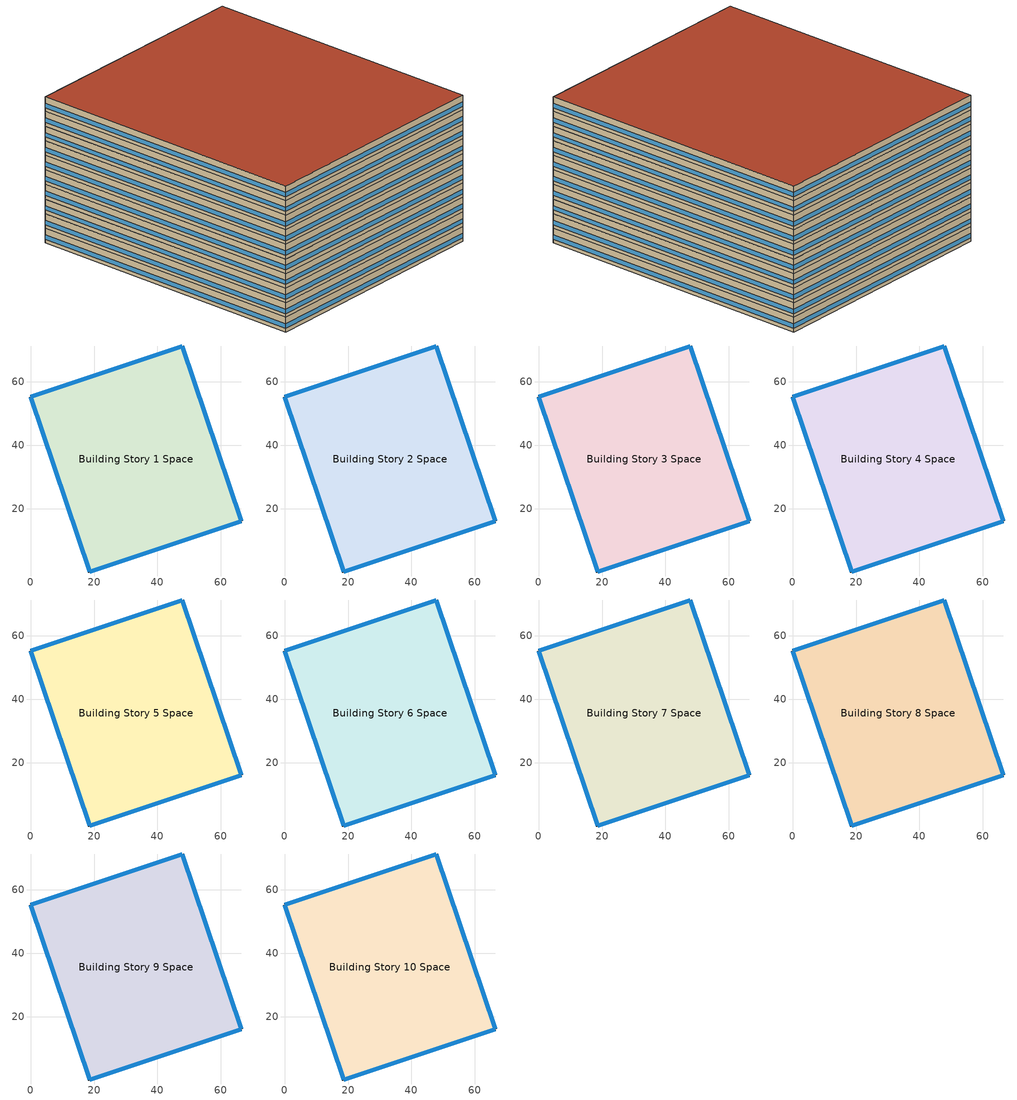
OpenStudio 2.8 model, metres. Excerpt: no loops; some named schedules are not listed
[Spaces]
Building Story 1 Space
 floor ground: 66.46,16.05 18.65,0 0,55.14 47.81,71.19 z0
 wall outside: 18.65,0 66.46,16.05 47.81,71.19 0,55.14 18.65,0 z0:3
 window: 0.01,55.12 18.64,0.02 / 18.67,0.01 66.43,16.04 / 66.45,16.08 47.82,71.17 / 47.78,71.19 0.02,55.15 z0.76:1.66
 ceiling adiabatic (LargeHotel Interior Ceiling): 47.81,71.19 0,55.14 18.65,0 66.46,16.05 z3
Building Story 2 Space
 floor adiabatic (Typical Insulated Carpeted 8in Slab Floor): 66.46,16.05 18.65,0 0,55.14 47.81,71.19 z3
 wall outside: 18.65,0 66.46,16.05 47.81,71.19 0,55.14 18.65,0 z3:6
 window: 18.67,0.01 66.43,16.04 / 0.01,55.12 18.64,0.02 / 47.78,71.19 0.02,55.15 / 66.45,16.08 47.82,71.17 z3.76:4.66
 ceiling adiabatic (LargeHotel Interior Ceiling): 47.81,71.19 0,55.14 18.65,0 66.46,16.05 z6
Building Story 3 Space
 floor adiabatic (Typical Insulated Carpeted 8in Slab Floor): 66.46,16.05 18.65,0 0,55.14 47.81,71.19 z6
 wall outside: 18.65,0 66.46,16.05 47.81,71.19 0,55.14 18.65,0 z6:9
 window: 0.01,55.12 18.64,0.02 / 18.67,0.01 66.43,16.04 / 66.45,16.08 47.82,71.17 / 47.78,71.19 0.02,55.15 z6.76:7.66
 ceiling adiabatic (LargeHotel Interior Ceiling): 47.81,71.19 0,55.14 18.65,0 66.46,16.05 z9
Building Story 4 Space
 floor adiabatic (Typical Insulated Carpeted 8in Slab Floor): 66.46,16.05 18.65,0 0,55.14 47.81,71.19 z9
 wall outside: 18.65,0 66.46,16.05 47.81,71.19 0,55.14 18.65,0 z9:12
 window: 47.78,71.19 0.02,55.15 / 0.01,55.12 18.64,0.02 / 18.67,0.01 66.43,16.04 / 66.45,16.08 47.82,71.17 z9.76:10.66
 ceiling adiabatic (Typical IEAD Roof R-31.25): 47.81,71.19 0,55.14 18.65,0 66.46,16.05 z12
Building Story 5 Space
 floor adiabatic (LargeHotel Interior Floor): 66.46,16.05 18.65,0 0,55.14 47.81,71.19 z12
 wall outside: 18.65,0 66.46,16.05 47.81,71.19 0,55.14 18.65,0 z12:15
 window: 18.67,0.01 66.43,16.04 / 0.01,55.12 18.64,0.02 / 47.78,71.19 0.02,55.15 / 66.45,16.08 47.82,71.17 z12.76:13.66
 ceiling adiabatic (Typical IEAD Roof R-31.25): 47.81,71.19 0,55.14 18.65,0 66.46,16.05 z15
Building Story 6 Space
 floor adiabatic (LargeHotel Interior Floor): 66.46,16.05 18.65,0 0,55.14 47.81,71.19 z15
 wall outside: 18.65,0 66.46,16.05 47.81,71.19 0,55.14 18.65,0 z15:18
 window: 18.67,0.01 66.43,16.04 / 0.01,55.12 18.64,0.02 / 66.45,16.08 47.82,71.17 / 47.78,71.19 0.02,55.15 z15.76:16.66
 ceiling adiabatic (LargeHotel Interior Ceiling): 47.81,71.19 0,55.14 18.65,0 66.46,16.05 z18
Building Story 7 Space
 floor adiabatic (Typical Insulated Carpeted 8in Slab Floor): 66.46,16.05 18.65,0 0,55.14 47.81,71.19 z18
 wall outside: 18.65,0 66.46,16.05 47.81,71.19 0,55.14 18.65,0 z18:21
 window: 18.67,0.01 66.43,16.04 / 0.01,55.12 18.64,0.02 / 66.45,16.08 47.82,71.17 / 47.78,71.19 0.02,55.15 z18.76:19.66
 ceiling adiabatic (Typical IEAD Roof R-31.25): 47.81,71.19 0,55.14 18.65,0 66.46,16.05 z21
Building Story 8 Space
 floor adiabatic (LargeHotel Interior Floor): 66.46,16.05 18.65,0 0,55.14 47.81,71.19 z21
 wall outside: 18.65,0 66.46,16.05 47.81,71.19 0,55.14 18.65,0 z21:24
 window: 66.45,16.08 47.82,71.17 / 47.78,71.19 0.02,55.15 / 0.01,55.12 18.64,0.02 / 18.67,0.01 66.43,16.04 z21.76:22.66
 roof outside: 47.81,71.19 0,55.14 18.65,0 66.46,16.05 z24
Building Story 9 Space
 floor adiabatic (LargeHotel Interior Floor): 66.46,16.05 18.65,0 0,55.14 47.81,71.19 z24
 wall outside: 18.65,0 66.46,16.05 47.81,71.19 0,55.14 18.65,0 z24:27
 window: 47.78,71.19 0.02,55.15 / 0.01,55.12 18.64,0.02 / 66.45,16.08 47.82,71.17 / 18.67,0.01 66.43,16.04 z24.76:25.66
 ceiling adiabatic (Typical IEAD Roof R-31.25): 47.81,71.19 0,55.14 18.65,0 66.46,16.05 z27
Building Story 10 Space
 floor adiabatic (LargeHotel Interior Floor): 66.46,16.05 18.65,0 0,55.14 47.81,71.19 z27
 wall outside: 18.65,0 66.46,16.05 47.81,71.19 0,55.14 18.65,0 z27:30
 window: 0.01,55.12 18.64,0.02 / 18.67,0.01 66.43,16.04 / 47.78,71.19 0.02,55.15 / 66.45,16.08 47.82,71.17 z27.76:28.66
 roof outside: 47.81,71.19 0,55.14 18.65,0 66.46,16.05 z30
shading: 47.81,71.19 0,55.14 / 0,55.14 18.65,0 / 18.65,0 66.46,16.05 / 66.46,16.05 47.81,71.19 z0:24; 66.46,16.05 18.65,0 0,55.14 47.81,71.19 z0; 47.81,71.19 0,55.14 18.65,0 66.46,16.05 z24
[Site]
Buffalo Niagara Intl Ap_NY_USA: Latitude {deg}=42.8197; Longitude {deg}=-78.8497; Time Zone {hr}=-5; Elevation {m}=215; Terrain=City
[Site:WaterMainsTemperature]
Calculation Method=Correlation; Annual Average Outdoor Air Temperature {C}=8.96667; Maximum Difference In Monthly Average Outdoor Air Temperatures {deltaC}=26.2
[SizingPeriod:DesignDay] Barometric Pressure {Pa}=98769; Sky Clearness=0; Rain Indicator=0; Snow Indicator=0; Day of Month=21; Daylight Saving Time Indicator=0; Humidity Indicating Type=Wetbulb; Dry-Bulb Temperature Range Modifier Type=DefaultMultipliers
Name | Maximum Dry-Bulb Temperature {C} | Daily Dry-Bulb Temperature Range {deltaC} | Humidity Indicating Conditions at Maximum Dry-Bulb | Wind Speed {m/s} | Wind Direction {deg} | Month | Day Type | Solar Model Indicator | ASHRAE Taub | ASHRAE Taud
Buffalo Niagara Intl Ap Ann Clg .4% Condns DB=>MWB 1 | 30.3 | 9.3 | 21.8 | 5.7 | 240 | 7 | SummerDesignDay | ASHRAETau | 0.462 | 2.001
Buffalo Niagara Intl Ap Ann Clg .4% Condns WB=>MDB 1 | 27.8 | 9.3 | 23.8 | 5.7 | 240 | 7 | SummerDesignDay | ASHRAETau | 0.462 | 2.001
Buffalo Niagara Intl Ap Ann Htg 99.6% Condns DB 1 | -16.3 | 0 | -16.3 | 5.1 | 270 | 1 | WinterDesignDay | ASHRAEClearSky
[ClimateZones]
Climate Zone Institution Name 1=ASHRAE; Climate Zone Document Name 1=ANSI/ASHRAE Standard 169; Climate Zone Document Year 1=2006; Climate Zone Value 1=6A
[Site:GroundTemperature:BuildingSurface]
20.14, 20.06, 20.11, 20.22, 20.33, 20.46, 20.58, 20.63, 20.64, 20.54, 20.44, 20.26
[Building]
Hotel 1: Nominal Floor to Floor Height {m}=3; Default Construction Set=Res 90.1-2013 - LrgHotel - ASHRAE 169-2013-6A; Standards Number of Stories=10; Standards Number of Above Ground Stories=10; Standards Building Type=LargeHotel
[DefaultConstructionSet]
Res 90.1-2013 - LrgHotel - ASHRAE 169-2013-6A: Default Exterior Surface Constructions=Default Surface Constructions 1; Default Interior Surface Constructions=Default Surface Constructions 2; Default Ground Contact Surface Constructions=Default Surface Constructions 3; Default Exterior SubSurface Constructions=Default Sub Surface Constructions 1; Default Interior SubSurface Constructions=Default Sub Surface Constructions 2; Interior Partition Construction=Typical Interior Partition
[DefaultSurfaceConstructions]
Name | Floor Construction | Wall Construction | Roof Ceiling Construction
Default Surface Constructions 1 | Typical Insulated Exterior Mass Floor R-19.61 | Typical Insulated Exterior Mass Wall R-12.5 | Typical IEAD Roof R-31.25
Default Surface Constructions 2 | LargeHotel Interior Floor | LargeHotel Interior Wall | LargeHotel Interior Ceiling
Default Surface Constructions 3 | Typical Insulated Carpeted 8in Slab Floor | Typical Insulated Basement Mass Wall
[Construction]
Typical Insulated Exterior Mass Floor R-19.61: Typical Insulation R-17.04, 4 in. Normalweight Concrete Floor, Typical Carpet Pad
Typical Insulated Exterior Mass Wall R-12.5: 1IN Stucco, 8IN CONCRETE HW RefBldg, Typical Insulation R-10.11, 1/2IN Gypsum
Typical IEAD Roof R-31.25: Roof Membrane, Typical Insulation R-30.13, Metal Roof Surface
LargeHotel Interior Floor: Nonres_Floor_Insulation, 100mm Normalweight concrete floor, CP02 CARPET PAD
LargeHotel Interior Wall: G01 13mm gypsum board, G01 13mm gypsum board
LargeHotel Interior Ceiling: CP02 CARPET PAD, 100mm Normalweight concrete floor, Nonres_Floor_Insulation
Typical Insulated Carpeted 8in Slab Floor: 8 in. Normalweight Concrete Floor, Typical Carpet Pad
Typical Insulated Basement Mass Wall: 8 in. Concrete Block Basement Wall
U 0.48 SHGC 0.40 Dbl Ref-D Clr 6mm/13mm: REF D CLEAR 6MM, AIR 13MM, CLEAR 6MM
Typical Insulated Metal Door R-2.0: F08 Metal surface, Typical Insulation R-1.15
U 0.44 SHGC 0.26 Dbl Ref-B-H Clr 6mm/13mm Air: REF B CLEAR HI 6MM, AIR 13MM, CLEAR 6MM
Typical Overhead Door R-2.0: Typical Insulation R-1.15 1
Window_U_0.50_SHGC_0.40_Skylight_Frame_Width_0.430_in: Glass_2052_LayerAvg, Gap_1_W_0_0038, Glass_2027F_LayerAvg
Typical Interior Window: Clear 3mm
Typical Interior Door; Typical Interior Partition: G05 25mm wood
InteriorFurnishings 1: Std Wood 6inch 1
[Material:NoMass] Roughness=Smooth; Thermal Absorptance=0.9; Solar Absorptance=0.7
Name | Thermal Resistance {m2-K/W} | Visible Absorptance
Typical Insulation R-17.04 | 3.00072 | 0.7
Typical Carpet Pad; CP02 CARPET PAD | 0.21648 | 0.8
Typical Insulation R-10.11 | 1.78074 | 0.7
Typical Insulation R-30.13 | 5.30668 | 0.7
Nonres_Floor_Insulation | 2.88292 | 0.7
Typical Insulation R-1.15 | 0.202509 | 0.7
Typical Insulation R-1.15 1 | 0.202527 | 0.7
[Material]
Name | Roughness | Thickness {m} | Conductivity {W/m-K} | Density {kg/m3} | Specific Heat {J/kg-K} | Thermal Absorptance | Solar Absorptance | Visible Absorptance
4 in. Normalweight Concrete Floor | MediumRough | 0.1016 | 2.31 | 2322 | 832 | 0.9 | 0.7 | 0.7
1IN Stucco | Smooth | 0.0253 | 0.6918 | 1858 | 837 | 0.9 | 0.7 | 0.92
8IN CONCRETE HW RefBldg | Rough | 0.2032 | 1.311 | 2240 | 836.8 | 0.9 | 0.7 | 0.7
1/2IN Gypsum | Smooth | 0.0127 | 0.16 | 784.9 | 830 | 0.9 | 0.4 | 0.4
Roof Membrane | VeryRough | 0.0095 | 0.16 | 1121.29 | 1460 | 0.9 | 0.7 | 0.7
Metal Roof Surface; F08 Metal surface | Smooth | 0.0008 | 45.28 | 7824 | 500 | 0.9 | 0.7 | 0.7
100mm Normalweight concrete floor | MediumRough | 0.1016 | 2.31045 | 2322 | 832.557 |  | 0 | 0
G01 13mm gypsum board | Smooth | 0.0127 | 0.160031 | 800.001 | 1090.73 | 0.9 | 0.7 | 0.5
8 in. Normalweight Concrete Floor | MediumRough | 0.2032 | 2.31 | 2322 | 832 | 0.9 | 0.7 | 0.7
8 in. Concrete Block Basement Wall | MediumRough | 0.2032 | 1.326 | 1842 | 912 | 0.9 | 0.7 | 0.7
G05 25mm wood | MediumSmooth | 0.0254 | 0.15 | 608 | 1630 | 0.9 | 0.5 | 0.5
Std Wood 6inch 1 | MediumSmooth | 0.15 | 0.12 | 540 | 1210 | 0.9 | 0.7 | 0.7
[DefaultSubSurfaceConstructions]
Name | Fixed Window Construction | Operable Window Construction | Door Construction | Glass Door Construction | Overhead Door Construction | Skylight Construction | Tubular Daylight Dome Construction | Tubular Daylight Diffuser Construction
Default Sub Surface Constructions 1 | U 0.48 SHGC 0.40 Dbl Ref-D Clr 6mm/13mm | U 0.48 SHGC 0.40 Dbl Ref-D Clr 6mm/13mm | Typical Insulated Metal Door R-2.0 | U 0.44 SHGC 0.26 Dbl Ref-B-H Clr 6mm/13mm Air | Typical Overhead Door R-2.0 | Window_U_0.50_SHGC_0.40_Skylight_Frame_Width_0.430_in | Typical Interior Window | Typical Interior Window
Default Sub Surface Constructions 2 | Typical Interior Window | Typical Interior Window | Typical Interior Door
[WindowMaterial:Glazing] Optical Data Type=SpectralAverage; Infrared Transmittance at Normal Incidence=0; Dirt Correction Factor for Solar and Visible Transmittance=1; Solar Diffusing=No
Name | Thickness {m} | Solar Transmittance at Normal Incidence | Front Side Solar Reflectance at Normal Incidence | Back Side Solar Reflectance at Normal Incidence | Visible Transmittance at Normal Incidence | Front Side Visible Reflectance at Normal Incidence | Back Side Visible Reflectance at Normal Incidence | Front Side Infrared Hemispherical Emissivity | Back Side Infrared Hemispherical Emissivity | Conductivity {W/m-K}
REF D CLEAR 6MM | 0.006 | 0.429 | 0.308 | 0.379 | 0.334 | 0.453 | 0.505 | 0.84 | 0.82 | 0.9
CLEAR 6MM | 0.006 | 0.775 | 0.071 | 0.071 | 0.881 | 0.08 | 0.08 | 0.84 | 0.84 | 0.9
REF B CLEAR HI 6MM | 0.006 | 0.24 | 0.16 | 0.32 | 0.3 | 0.16 | 0.29 | 0.84 | 0.6 | 0.9
Glass_2052_LayerAvg | 0.00837 | 0.507767 | 0.054228 | 0.0544931 | 0.586833 | 0.05805 | 0.058397 | 0.84 | 0.84 | 1
Glass_2027F_LayerAvg | 0.004 | 0.369744 | 0.470069 | 0.340935 | 0.765222 | 0.0546 | 0.073741 | 0.03675 | 0.84 | 1
Clear 3mm | 0.003 | 0.837 | 0.075 | 0.075 | 0.898 | 0.081 | 0.081 | 0.84 | 0.84 | 0.9
[WindowMaterial:Gas] Gas Type=Air
Name | Thickness {m}
AIR 13MM | 0.0127
Gap_1_W_0_0038 | 0.0038
[People:Definition] Number of People Calculation Method=People/Area; Fraction Radiant=0.3
Name | People per Space Floor Area {person/m2}
LargeHotel Cafe People Definition; LargeHotel Banquet People Definition | 0.753474
LargeHotel Laundry People Definition | 0.107639
LargeHotel Retail People Definition | 0.161459
LargeHotel Kitchen People Definition | 0.215278
LargeHotel Lobby People Definition | 0.322917
LargeHotel GuestRoom People Definition | 0.0384272
[Lights:Definition] Design Level Calculation Method=Watts/Area; Fraction Radiant=0.7; Fraction Visible=0.2
Name | Watts per Space Floor Area {W/m2}
LargeHotel Cafe Lights Definition; LargeHotel Banquet Lights Definition | 9.57988
LargeHotel Laundry Lights Definition | 6.45835
LargeHotel Corridor Lights Definition | 7.10418
LargeHotel Storage Lights Definition | 6.78126
LargeHotel Retail Lights Definition | 13.5625
LargeHotel Kitchen Lights Definition | 13.0243
LargeHotel Mechanical Lights Definition | 10.2257
LargeHotel Lobby Lights Definition | 11.4097
LargeHotel GuestRoom Lights Definition | 9.79516
[ElectricEquipment:Definition] Design Level Calculation Method=Watts/Area
Name | Watts per Space Floor Area {W/m2} | Fraction Radiant | Fraction Latent | Fraction Lost
LargeHotel Cafe Elec Equip Definition; LargeHotel Mechanical Elec Equip Definition | 5.38196 | 0.5
LargeHotel Laundry Elec Equip Definition | 61.6772 | 0.5
LargeHotel Storage Elec Equip Definition | 2.69098 | 0.5
LargeHotel Retail Elec Equip Definition | 10.7639 | 0.5
LargeHotel Kitchen Elec Equip Definition | 508.057 | 0.5 | 0.2 | 0.1
LargeHotel Lobby Elec Equip Definition | 8.07293 | 0.5
LargeHotel Banquet Elec Equip Definition | 67.8234 | 0.5
LargeHotel GuestRoom Elec Equip Definition | 6.74897 | 0.5
Elevator Fan 1 - pre-normalized value was 31 W. | 0.0105397 | 0.5
Elevator Lights 1 - pre-normalized value was 32 W. | 0.0110133 | 0.5
Elevator Lift Motor 1 - pre-normalized value was 20370 W. | 6.93512 | 0 |  | 1
[DesignSpecification:OutdoorAir] Outdoor Air Method=Sum
Name | Outdoor Air Flow per Person {m3/s-person} | Outdoor Air Flow per Floor Area {m3/s-m2}
Blended OA | 0.00308718 | 0.000626361
Blended OA 1 | 0.00267916 | 0.0003048
Blended OA 2 | 0.0035325 | 0.0003048
Blended OA 3; Blended OA 4; Blended OA 5; Blended OA 6; Blended OA 7; Blended OA 8; Blended OA 9 | 0.00235974 | 0.0003048
[DefaultScheduleSet]
Story Ground Blended Space Type Schedule Set; Story Mid Blended Space Type Schedule Set; Story Mid2 Blended Space Type Schedule Set; Story Mid3 Blended Space Type Schedule Set; Story Mid4 Blended Space Type Schedule Set; Story Mid5 Blended Space Type Schedule Set; Story Mid6 Blended Space Type Schedule Set; Story Mid7 Blended Space Type Schedule Set; Story Mid8 Blended Space Type Schedule Set; Story Top Blended Space Type Schedule Set
[GasEquipment:Definition] Design Level Calculation Method=Watts/Area
Name | Watts per Space Floor Area {W/m2} | Fraction Radiant | Fraction Latent | Fraction Lost
LargeHotel Laundry Gas Equip Definition | 536.28 | 0.5
LargeHotel Kitchen Gas Equip Definition | 2419.57 | 0.2 | 0.1 | 0.7
[SpaceInfiltration:DesignFlowRate] Schedule=Always On Discrete; Design Flow Rate Calculation Method=Flow/ExteriorArea; Constant Term Coefficient=0; Temperature Term Coefficient=0; Velocity Term Coefficient=0.224; Velocity Squared Term Coefficient=0
Name | Space or SpaceType | Flow per Exterior Surface Area {m3/s-m2}
LargeHotel Banquet A  - Story Ground Infiltration; LargeHotel Banquet C  - Story Ground Infiltration | Story Ground Blended Space Type | 4.11254e-05
LargeHotel Banquet A  - Story Mid Infiltration; LargeHotel Banquet C  - Story Mid Infiltration | Story Mid Blended Space Type | 0.000118692
LargeHotel Banquet A end_a - Story Mid Infiltration; LargeHotel Banquet C end_a - Story Mid Infiltration; LargeHotel Lobby A end_b - Story Mid Infiltration; LargeHotel Lobby C end_b - Story Mid Infiltration | Story Mid Blended Space Type | 1.77886e-05
LargeHotel Banquet B end_a - Story Mid Infiltration; LargeHotel Lobby B end_b - Story Mid Infiltration | Story Mid Blended Space Type | 2.88977e-05
LargeHotel Cafe A  - Story Ground Infiltration; LargeHotel Cafe C  - Story Ground Infiltration | Story Ground Blended Space Type | 3.89795e-05
LargeHotel Cafe A end_a - Story Ground Infiltration; LargeHotel Cafe C end_a - Story Ground Infiltration; LargeHotel Mechanical A end_b - Story Ground Infiltration; LargeHotel Mechanical C end_b - Story Ground Infiltration | Story Ground Blended Space Type | 1.77886e-05
LargeHotel Cafe B end_a - Story Ground Infiltration; LargeHotel Mechanical B end_b - Story Ground Infiltration | Story Ground Blended Space Type | 2.88977e-05
LargeHotel Corridor B end_a - Story Mid3 Infiltration; LargeHotel Corridor B end_b - Story Mid3 Infiltration | Story Mid3 Blended Space Type | 1.38899e-05
LargeHotel Corridor B end_a - Story Mid4 Infiltration; LargeHotel Corridor B end_b - Story Mid4 Infiltration | Story Mid4 Blended Space Type | 1.38899e-05
LargeHotel Corridor B end_a - Story Mid5 Infiltration; LargeHotel Corridor B end_b - Story Mid5 Infiltration | Story Mid5 Blended Space Type | 1.38899e-05
LargeHotel Corridor B end_a - Story Mid6 Infiltration; LargeHotel Corridor B end_b - Story Mid6 Infiltration | Story Mid6 Blended Space Type | 1.38899e-05
LargeHotel Corridor B end_a - Story Mid7 Infiltration; LargeHotel Corridor B end_b - Story Mid7 Infiltration | Story Mid7 Blended Space Type | 1.38899e-05
LargeHotel Corridor B end_a - Story Mid8 Infiltration; LargeHotel Corridor B end_b - Story Mid8 Infiltration | Story Mid8 Blended Space Type | 1.38899e-05
LargeHotel Corridor B end_a - Story Top Infiltration; LargeHotel Corridor B end_b - Story Top Infiltration | Story Top Blended Space Type | 3.23669e-06
LargeHotel Corridor B end_b - Story Mid2 Infiltration | Story Mid2 Blended Space Type | 1.38899e-05
LargeHotel GuestRoom A  - Story Mid2 Infiltration; LargeHotel GuestRoom C  - Story Mid2 Infiltration | Story Mid2 Blended Space Type | 7.19822e-06
LargeHotel GuestRoom A  - Story Mid3 Infiltration; LargeHotel GuestRoom C  - Story Mid3 Infiltration | Story Mid3 Blended Space Type | 0.000220312
LargeHotel GuestRoom A  - Story Mid4 Infiltration; LargeHotel GuestRoom C  - Story Mid4 Infiltration | Story Mid4 Blended Space Type | 0.000220312
LargeHotel GuestRoom A  - Story Mid5 Infiltration; LargeHotel GuestRoom C  - Story Mid5 Infiltration | Story Mid5 Blended Space Type | 0.000220312
LargeHotel GuestRoom A  - Story Mid6 Infiltration; LargeHotel GuestRoom C  - Story Mid6 Infiltration | Story Mid6 Blended Space Type | 0.000220312
LargeHotel GuestRoom A  - Story Mid7 Infiltration; LargeHotel GuestRoom C  - Story Mid7 Infiltration | Story Mid7 Blended Space Type | 0.000220312
LargeHotel GuestRoom A  - Story Mid8 Infiltration; LargeHotel GuestRoom C  - Story Mid8 Infiltration | Story Mid8 Blended Space Type | 0.000220312
LargeHotel GuestRoom A  - Story Top Infiltration; LargeHotel GuestRoom C  - Story Top Infiltration | Story Top Blended Space Type | 5.13381e-05
LargeHotel GuestRoom A end_a - Story Mid3 Infiltration; LargeHotel GuestRoom A end_b - Story Mid3 Infiltration; LargeHotel GuestRoom C end_a - Story Mid3 Infiltration; LargeHotel GuestRoom C end_b - Story Mid3 Infiltration | Story Mid3 Blended Space Type | 2.52925e-05
LargeHotel GuestRoom A end_a - Story Mid4 Infiltration; LargeHotel GuestRoom A end_b - Story Mid4 Infiltration; LargeHotel GuestRoom C end_a - Story Mid4 Infiltration; LargeHotel GuestRoom C end_b - Story Mid4 Infiltration | Story Mid4 Blended Space Type | 2.52925e-05
LargeHotel GuestRoom A end_a - Story Mid5 Infiltration; LargeHotel GuestRoom A end_b - Story Mid5 Infiltration; LargeHotel GuestRoom C end_a - Story Mid5 Infiltration; LargeHotel GuestRoom C end_b - Story Mid5 Infiltration | Story Mid5 Blended Space Type | 2.52925e-05
LargeHotel GuestRoom A end_a - Story Mid6 Infiltration; LargeHotel GuestRoom A end_b - Story Mid6 Infiltration; LargeHotel GuestRoom C end_a - Story Mid6 Infiltration; LargeHotel GuestRoom C end_b - Story Mid6 Infiltration | Story Mid6 Blended Space Type | 2.52925e-05
LargeHotel GuestRoom A end_a - Story Mid7 Infiltration; LargeHotel GuestRoom A end_b - Story Mid7 Infiltration; LargeHotel GuestRoom C end_a - Story Mid7 Infiltration; LargeHotel GuestRoom C end_b - Story Mid7 Infiltration | Story Mid7 Blended Space Type | 2.52925e-05
LargeHotel GuestRoom A end_a - Story Mid8 Infiltration; LargeHotel GuestRoom A end_b - Story Mid8 Infiltration; LargeHotel GuestRoom C end_a - Story Mid8 Infiltration; LargeHotel GuestRoom C end_b - Story Mid8 Infiltration | Story Mid8 Blended Space Type | 2.52925e-05
LargeHotel GuestRoom A end_a - Story Top Infiltration; LargeHotel GuestRoom A end_b - Story Top Infiltration; LargeHotel GuestRoom C end_a - Story Top Infiltration; LargeHotel GuestRoom C end_b - Story Top Infiltration | Story Top Blended Space Type | 5.8938e-06
LargeHotel GuestRoom A end_b - Story Mid2 Infiltration; LargeHotel GuestRoom C end_b - Story Mid2 Infiltration | Story Mid2 Blended Space Type | 2.52925e-05
LargeHotel Kitchen A  - Story Ground Infiltration; LargeHotel Kitchen C  - Story Ground Infiltration | Story Ground Blended Space Type | 2.62441e-05
LargeHotel Laundry A  - Story Ground Infiltration; LargeHotel Laundry C  - Story Ground Infiltration | Story Ground Blended Space Type | 1.98994e-05
LargeHotel Lobby A  - Story Mid Infiltration; LargeHotel Lobby C  - Story Mid Infiltration | Story Mid Blended Space Type | 0.000101619
LargeHotel Lobby A  - Story Mid2 Infiltration; LargeHotel Lobby C  - Story Mid2 Infiltration | Story Mid2 Blended Space Type | 0.000213113
LargeHotel Lobby A end_a - Story Mid2 Infiltration; LargeHotel Lobby C end_a - Story Mid2 Infiltration | Story Mid2 Blended Space Type | 1.77886e-05
LargeHotel Lobby B end_a - Story Mid2 Infiltration | Story Mid2 Blended Space Type | 2.88977e-05
LargeHotel Mechanical A  - Story Ground Infiltration; LargeHotel Mechanical C  - Story Ground Infiltration | Story Ground Blended Space Type | 3.29232e-05
LargeHotel Retail A  - Story Ground Infiltration; LargeHotel Retail C  - Story Ground Infiltration | Story Ground Blended Space Type | 3.69148e-05
LargeHotel Storage A  - Story Ground Infiltration; LargeHotel Storage C  - Story Ground Infiltration | Story Ground Blended Space Type | 2.42253e-05
[ElectricEquipment]
Name | Electric Equipment Definition | Space or SpaceType | Schedule | Multiplier
13 Elevator Lift Motors | Elevator Lift Motor 1 - pre-normalized value was 20370 W. | Story Ground Blended Space Type | Elevator Schedule 1 | 13
13 Elevator Fans | Elevator Fan 1 - pre-normalized value was 31 W. | Story Ground Blended Space Type | Elevator Schedule 3 | 13
13 Elevator Lights | Elevator Lights 1 - pre-normalized value was 32 W. | Story Ground Blended Space Type | Elevator Schedule 2 | 13
LargeHotel Cafe Elec Equip 1 | LargeHotel Cafe Elec Equip Definition | Story Ground Blended Space Type | HotelLarge BLDG_EQUIP_SCH | 0.201066
LargeHotel Storage Elec Equip 1 | LargeHotel Storage Elec Equip Definition | Story Ground Blended Space Type | HotelLarge BLDG_EQUIP_SCH | 0.101744
LargeHotel Kitchen Elec Equip 1 | LargeHotel Kitchen Elec Equip Definition | Story Ground Blended Space Type | HotelLarge Kitchen_Elec_Equip_SCH | 0.110223
LargeHotel Retail Elec Equip 1 | LargeHotel Retail Elec Equip Definition | Story Ground Blended Space Type | HotelLarge BLDG_EQUIP_SCH | 0.155039
LargeHotel Banquet Elec Equip 1 | LargeHotel Banquet Elec Equip Definition | Story Ground Blended Space Type | HotelLarge Kitchen_Elec_Equip_SCH | 0.172723
LargeHotel Laundry Elec Equip 1 | LargeHotel Laundry Elec Equip Definition | Story Ground Blended Space Type | HotelLarge BLDG_EQUIP_SCH | 0.0835756
LargeHotel Mechanical Elec Equip 1 | LargeHotel Mechanical Elec Equip Definition | Story Ground Blended Space Type | HotelLarge BLDG_EQUIP_SCH | 0.17563
LargeHotel Banquet Elec Equip 2 | LargeHotel Banquet Elec Equip Definition | Story Mid Blended Space Type | HotelLarge Kitchen_Elec_Equip_SCH | 0.535853
LargeHotel Lobby Elec Equip 1 | LargeHotel Lobby Elec Equip Definition | Story Mid Blended Space Type | HotelLarge BLDG_EQUIP_SCH | 0.464147
LargeHotel GuestRoom Elec Equip 1 | LargeHotel GuestRoom Elec Equip Definition | Story Mid2 Blended Space Type | HotelLarge GuestRoom_Eqp_Sch_Adva | 0.047479
LargeHotel Lobby Elec Equip 2 | LargeHotel Lobby Elec Equip Definition | Story Mid2 Blended Space Type | HotelLarge BLDG_EQUIP_SCH | 0.932413
LargeHotel GuestRoom Elec Equip 2 | LargeHotel GuestRoom Elec Equip Definition | Story Mid3 Blended Space Type | HotelLarge GuestRoom_Eqp_Sch_Adva | 0.702485
LargeHotel GuestRoom Elec Equip 3 | LargeHotel GuestRoom Elec Equip Definition | Story Mid4 Blended Space Type | HotelLarge GuestRoom_Eqp_Sch_Adva | 0.702485
LargeHotel GuestRoom Elec Equip 4 | LargeHotel GuestRoom Elec Equip Definition | Story Mid5 Blended Space Type | HotelLarge GuestRoom_Eqp_Sch_Adva | 0.702485
LargeHotel GuestRoom Elec Equip 5 | LargeHotel GuestRoom Elec Equip Definition | Story Mid6 Blended Space Type | HotelLarge GuestRoom_Eqp_Sch_Adva | 0.702485
LargeHotel GuestRoom Elec Equip 6 | LargeHotel GuestRoom Elec Equip Definition | Story Mid7 Blended Space Type | HotelLarge GuestRoom_Eqp_Sch_Adva | 0.702485
LargeHotel GuestRoom Elec Equip 7 | LargeHotel GuestRoom Elec Equip Definition | Story Mid8 Blended Space Type | HotelLarge GuestRoom_Eqp_Sch_Adva | 0.702485
LargeHotel GuestRoom Elec Equip 8 | LargeHotel GuestRoom Elec Equip Definition | Story Top Blended Space Type | HotelLarge GuestRoom_Eqp_Sch_Adva | 0.702485
[Exterior:Lights:Definition]
Name | Design Level {W}
Parking Areas and Drives Def (W/ft^2) | 0.1
Building Facades Def (W/ft^2) | 0.15
Main Entries Def (W/ft) | 30
Other Doors Def (W/ft) | 20
Entry Canopies Def (W/ft^2) | 0.4
[Exterior:Lights] Control Option=AstronomicalClock
Name | Exterior Lights Definition | Schedule | Multiplier
Parking Areas and Drives | Parking Areas and Drives Def (W/ft^2) | Schedule Ruleset 2 | 227289
Building Facades | Building Facades Def (W/ft^2) | Schedule Ruleset 1 | 9605.68
Main Entries | Main Entries Def (W/ft) | Schedule Ruleset 2 | 50.5856
Other Doors | Other Doors Def (W/ft) | Schedule Ruleset 2 | 28.7073
Entry Canopies | Entry Canopies Def (W/ft^2) | Schedule Ruleset 2 | 1620
[ThermostatSetpoint:DualSetpoint]
Name | Heating Setpoint Temperature Schedule | Cooling Setpoint Temperature Schedule
Story Ground Blended Space Type Thermostat; Story Mid Blended Space Type Thermostat; Story Mid2 Blended Space Type Thermostat | HotelLarge HTGSETP_SCH | HotelLarge CLGSETP_SCH
Story Mid3 Blended Space Type Thermostat; Story Mid4 Blended Space Type Thermostat; Story Mid5 Blended Space Type Thermostat; Story Mid6 Blended Space Type Thermostat; Story Mid7 Blended Space Type Thermostat; Story Mid8 Blended Space Type Thermostat; Story Top Blended Space Type Thermostat | HotelLarge Adva_OccGuestRoom_HtgSP_Sch | HotelLarge Adva_OccGuestRoom_ClgSP_Sch
[InternalMass:Definition]
Internal Mass Definition 2: Construction=InteriorFurnishings 1; Design Level Calculation Method=SurfaceArea/Area; Surface Area per Space Floor Area=2
[InternalMass] Internal Mass Definition=Internal Mass Definition 2
Name | Space or SpaceType | Multiplier
LargeHotel Corridor B end_a - Story Mid4 Mass; LargeHotel Corridor B end_b - Story Mid4 Mass | Story Mid4 Blended Space Type | 0.0111138
LargeHotel GuestRoom A end_b - Story Mid5 Mass; LargeHotel GuestRoom A end_a - Story Mid5 Mass; LargeHotel GuestRoom C end_a - Story Mid5 Mass; LargeHotel GuestRoom C end_b - Story Mid5 Mass | Story Mid5 Blended Space Type | 0.0131208
LargeHotel Cafe A end_a - Story Ground Mass; LargeHotel Cafe C end_a - Story Ground Mass; LargeHotel Mechanical A end_b - Story Ground Mass; LargeHotel Mechanical C end_b - Story Ground Mass | Story Ground Blended Space Type | 0.00711665
LargeHotel Laundry B  - Story Ground Mass | Story Ground Blended Space Type | 0.0517312
LargeHotel GuestRoom C end_b - Story Mid6 Mass; LargeHotel GuestRoom A end_b - Story Mid6 Mass; LargeHotel GuestRoom A end_a - Story Mid6 Mass; LargeHotel GuestRoom C end_a - Story Mid6 Mass | Story Mid6 Blended Space Type | 0.0131208
LargeHotel Mechanical B  - Story Ground Mass | Story Ground Blended Space Type | 0.0855885
LargeHotel Cafe B end_a - Story Ground Mass; LargeHotel Mechanical B end_b - Story Ground Mass | Story Ground Blended Space Type | 0.023122
LargeHotel Corridor B end_b - Story Mid6 Mass; LargeHotel Corridor B end_a - Story Mid6 Mass | Story Mid6 Blended Space Type | 0.0111138
LargeHotel Mechanical C  - Story Ground Mass; LargeHotel Mechanical A  - Story Ground Mass | Story Ground Blended Space Type | 0.026343
LargeHotel Corridor B end_b - Story Mid3 Mass; LargeHotel Corridor B end_a - Story Mid3 Mass | Story Mid3 Blended Space Type | 0.0111138
LargeHotel Cafe A  - Story Ground Mass; LargeHotel Cafe C  - Story Ground Mass | Story Ground Blended Space Type | 0.0311889
LargeHotel Cafe B  - Story Ground Mass | Story Ground Blended Space Type | 0.101333
LargeHotel Lobby B  - Story Mid2 Mass | Story Mid2 Blended Space Type | 0.554019
LargeHotel Lobby A  - Story Mid Mass; LargeHotel Lobby C  - Story Mid Mass | Story Mid Blended Space Type | 0.0813091
LargeHotel Laundry A  - Story Ground Mass; LargeHotel Laundry C  - Story Ground Mass | Story Ground Blended Space Type | 0.0159222
LargeHotel GuestRoom A end_a - Story Mid4 Mass; LargeHotel GuestRoom C end_a - Story Mid4 Mass; LargeHotel GuestRoom A end_b - Story Mid4 Mass; LargeHotel GuestRoom C end_b - Story Mid4 Mass | Story Mid4 Blended Space Type | 0.0131208
LargeHotel Corridor B  - Story Mid3 Mass | Story Mid3 Blended Space Type | 0.275287
LargeHotel Storage A  - Story Ground Mass; LargeHotel Storage C  - Story Ground Mass | Story Ground Blended Space Type | 0.0193835
LargeHotel GuestRoom A end_a - Story Mid3 Mass; LargeHotel GuestRoom A end_b - Story Mid3 Mass; LargeHotel GuestRoom C end_a - Story Mid3 Mass; LargeHotel GuestRoom C end_b - Story Mid3 Mass | Story Mid3 Blended Space Type | 0.0131208
LargeHotel Storage B  - Story Ground Mass | Story Ground Blended Space Type | 0.0629772
LargeHotel Kitchen A  - Story Ground Mass; LargeHotel Kitchen C  - Story Ground Mass | Story Ground Blended Space Type | 0.0209988
LargeHotel Kitchen B  - Story Ground Mass | Story Ground Blended Space Type | 0.0682253
LargeHotel GuestRoom C end_a - Story Mid7 Mass; LargeHotel GuestRoom A end_a - Story Mid7 Mass; LargeHotel GuestRoom A end_b - Story Mid7 Mass; LargeHotel GuestRoom C end_b - Story Mid7 Mass | Story Mid7 Blended Space Type | 0.0131208
LargeHotel Retail A  - Story Ground Mass; LargeHotel Retail C  - Story Ground Mass | Story Ground Blended Space Type | 0.0295368
LargeHotel Retail B  - Story Ground Mass | Story Ground Blended Space Type | 0.0959652
LargeHotel Lobby C end_a - Story Mid2 Mass; LargeHotel Lobby A end_a - Story Mid2 Mass | Story Mid2 Blended Space Type | 0.00711665
LargeHotel Banquet A  - Story Ground Mass; LargeHotel Banquet C  - Story Ground Mass | Story Ground Blended Space Type | 0.0329058
LargeHotel Banquet B  - Story Ground Mass | Story Ground Blended Space Type | 0.106911
LargeHotel Lobby B  - Story Mid Mass | Story Mid Blended Space Type | 0.264174
LargeHotel Corridor B  - Story Mid4 Mass | Story Mid4 Blended Space Type | 0.275287
LargeHotel GuestRoom C  - Story Mid3 Mass; LargeHotel GuestRoom A  - Story Mid3 Mass | Story Mid3 Blended Space Type | 0.325001
LargeHotel Banquet A end_a - Story Mid Mass; LargeHotel Banquet C end_a - Story Mid Mass; LargeHotel Lobby A end_b - Story Mid Mass; LargeHotel Lobby C end_b - Story Mid Mass | Story Mid Blended Space Type | 0.00711665
LargeHotel Lobby C  - Story Mid2 Mass; LargeHotel Lobby A  - Story Mid2 Mass | Story Mid2 Blended Space Type | 0.170519
LargeHotel Corridor B end_a - Story Mid5 Mass; LargeHotel Corridor B end_b - Story Mid5 Mass | Story Mid5 Blended Space Type | 0.0111138
LargeHotel Banquet B end_a - Story Mid Mass; LargeHotel Lobby B end_b - Story Mid Mass | Story Mid Blended Space Type | 0.023122
LargeHotel Banquet A  - Story Mid Mass; LargeHotel Banquet C  - Story Mid Mass | Story Mid Blended Space Type | 0.0949699
LargeHotel GuestRoom C  - Story Mid5 Mass; LargeHotel GuestRoom A  - Story Mid5 Mass | Story Mid5 Blended Space Type | 0.325001
LargeHotel Corridor B  - Story Mid2 Mass | Story Mid2 Blended Space Type | 0.00899443
LargeHotel Banquet B  - Story Mid Mass | Story Mid Blended Space Type | 0.308558
LargeHotel GuestRoom C end_b - Story Mid2 Mass; LargeHotel GuestRoom A end_b - Story Mid2 Mass | Story Mid2 Blended Space Type | 0.0131208
LargeHotel Lobby B end_a - Story Mid2 Mass | Story Mid2 Blended Space Type | 0.023122
LargeHotel GuestRoom A  - Story Mid2 Mass; LargeHotel GuestRoom C  - Story Mid2 Mass | Story Mid2 Blended Space Type | 0.0106187
LargeHotel Corridor B end_b - Story Mid2 Mass | Story Mid2 Blended Space Type | 0.0111138
LargeHotel GuestRoom A end_a - Story Top Mass; LargeHotel GuestRoom C end_a - Story Top Mass; LargeHotel GuestRoom A end_b - Story Top Mass; LargeHotel GuestRoom C end_b - Story Top Mass | Story Top Blended Space Type | 0.0131208
LargeHotel GuestRoom A  - Story Mid4 Mass; LargeHotel GuestRoom C  - Story Mid4 Mass | Story Mid4 Blended Space Type | 0.325001
LargeHotel Corridor B  - Story Mid5 Mass | Story Mid5 Blended Space Type | 0.275287
LargeHotel GuestRoom A  - Story Mid6 Mass; LargeHotel GuestRoom C  - Story Mid6 Mass | Story Mid6 Blended Space Type | 0.325001
LargeHotel Corridor B  - Story Mid6 Mass | Story Mid6 Blended Space Type | 0.275287
LargeHotel Corridor B end_a - Story Mid7 Mass; LargeHotel Corridor B end_b - Story Mid7 Mass | Story Mid7 Blended Space Type | 0.0111138
LargeHotel GuestRoom A  - Story Mid7 Mass; LargeHotel GuestRoom C  - Story Mid7 Mass | Story Mid7 Blended Space Type | 0.325001
LargeHotel Corridor B  - Story Mid7 Mass | Story Mid7 Blended Space Type | 0.275287
LargeHotel GuestRoom A end_a - Story Mid8 Mass; LargeHotel GuestRoom C end_a - Story Mid8 Mass; LargeHotel GuestRoom C end_b - Story Mid8 Mass; LargeHotel GuestRoom A end_b - Story Mid8 Mass | Story Mid8 Blended Space Type | 0.0131208
LargeHotel Corridor B end_a - Story Mid8 Mass; LargeHotel Corridor B end_b - Story Mid8 Mass | Story Mid8 Blended Space Type | 0.0111138
LargeHotel GuestRoom A  - Story Mid8 Mass; LargeHotel GuestRoom C  - Story Mid8 Mass | Story Mid8 Blended Space Type | 0.325001
LargeHotel Corridor B  - Story Mid8 Mass | Story Mid8 Blended Space Type | 0.275287
LargeHotel GuestRoom C  - Story Top Mass; LargeHotel GuestRoom A  - Story Top Mass | Story Top Blended Space Type | 0.325001
LargeHotel Corridor B end_a - Story Top Mass; LargeHotel Corridor B end_b - Story Top Mass | Story Top Blended Space Type | 0.0111138
LargeHotel Corridor B  - Story Top Mass | Story Top Blended Space Type | 0.275287
[People] Activity Level Schedule=HotelLarge ACTIVITY_SCH; Work Efficiency Schedule=Work Efficiency Schedule; Clothing Insulation Schedule=Clothing Schedule; Air Velocity Schedule=Air Velocity Schedule
Name | People Definition | Space or SpaceType | Number of People Schedule | Multiplier
LargeHotel Cafe People 1 | LargeHotel Cafe People Definition | Story Ground Blended Space Type | HotelLarge BLDG_OCC_SCH | 0.201066
LargeHotel Kitchen People 1 | LargeHotel Kitchen People Definition | Story Ground Blended Space Type | HotelLarge BLDG_OCC_SCH | 0.110223
LargeHotel Retail People 1 | LargeHotel Retail People Definition | Story Ground Blended Space Type | HotelLarge BLDG_OCC_SCH | 0.155039
LargeHotel Banquet People 1 | LargeHotel Banquet People Definition | Story Ground Blended Space Type | HotelLarge BLDG_OCC_SCH | 0.172723
LargeHotel Laundry People 1 | LargeHotel Laundry People Definition | Story Ground Blended Space Type | HotelLarge BLDG_OCC_SCH | 0.0835756
LargeHotel Banquet People 2 | LargeHotel Banquet People Definition | Story Mid Blended Space Type | HotelLarge BLDG_OCC_SCH | 0.535853
LargeHotel Lobby People 1 | LargeHotel Lobby People Definition | Story Mid Blended Space Type | HotelLarge BLDG_OCC_SCH | 0.464147
LargeHotel GuestRoom People 1 | LargeHotel GuestRoom People Definition | Story Mid2 Blended Space Type | HotelLarge GuestRoom_Occ_Sch | 0.047479
LargeHotel Lobby People 2 | LargeHotel Lobby People Definition | Story Mid2 Blended Space Type | HotelLarge BLDG_OCC_SCH | 0.932413
LargeHotel GuestRoom People 2 | LargeHotel GuestRoom People Definition | Story Mid3 Blended Space Type | HotelLarge GuestRoom_Occ_Sch | 0.702485
LargeHotel GuestRoom People 3 | LargeHotel GuestRoom People Definition | Story Mid4 Blended Space Type | HotelLarge GuestRoom_Occ_Sch | 0.702485
LargeHotel GuestRoom People 4 | LargeHotel GuestRoom People Definition | Story Mid5 Blended Space Type | HotelLarge GuestRoom_Occ_Sch | 0.702485
LargeHotel GuestRoom People 5 | LargeHotel GuestRoom People Definition | Story Mid6 Blended Space Type | HotelLarge GuestRoom_Occ_Sch | 0.702485
LargeHotel GuestRoom People 6 | LargeHotel GuestRoom People Definition | Story Mid7 Blended Space Type | HotelLarge GuestRoom_Occ_Sch | 0.702485
LargeHotel GuestRoom People 7 | LargeHotel GuestRoom People Definition | Story Mid8 Blended Space Type | HotelLarge GuestRoom_Occ_Sch | 0.702485
LargeHotel GuestRoom People 8 | LargeHotel GuestRoom People Definition | Story Top Blended Space Type | HotelLarge GuestRoom_Occ_Sch | 0.702485
[Lights] Fraction Replaceable=1
Name | Lights Definition | Space or SpaceType | Schedule | Multiplier
LargeHotel Cafe Lights 1 | LargeHotel Cafe Lights Definition | Story Ground Blended Space Type | HotelLarge BLDG_LIGHT_SCH_2013 | 0.201066
LargeHotel Storage Lights 1 | LargeHotel Storage Lights Definition | Story Ground Blended Space Type | HotelLarge BLDG_LIGHT_STORAGE_SCH_2013 | 0.101744
LargeHotel Kitchen Lights 1 | LargeHotel Kitchen Lights Definition | Story Ground Blended Space Type | HotelLarge BLDG_LIGHT_SCH_2013 | 0.110223
LargeHotel Retail Lights 1 | LargeHotel Retail Lights Definition | Story Ground Blended Space Type | HotelLarge BLDG_LIGHT_SCH_2013 | 0.155039
LargeHotel Banquet Lights 1 | LargeHotel Banquet Lights Definition | Story Ground Blended Space Type | HotelLarge BLDG_LIGHT_SCH_2013 | 0.172723
LargeHotel Laundry Lights 1 | LargeHotel Laundry Lights Definition | Story Ground Blended Space Type | HotelLarge BLDG_LIGHT_SCH_2013 | 0.0835756
LargeHotel Mechanical Lights 1 | LargeHotel Mechanical Lights Definition | Story Ground Blended Space Type | HotelLarge BLDG_LIGHT_MECHANIC_SCH_2013 | 0.17563
LargeHotel Banquet Lights 2 | LargeHotel Banquet Lights Definition | Story Mid Blended Space Type | HotelLarge BLDG_LIGHT_SCH_2013 | 0.535853
LargeHotel Lobby Lights 1 | LargeHotel Lobby Lights Definition | Story Mid Blended Space Type | HotelLarge BLDG_LIGHT_SCH_2013 | 0.464147
LargeHotel GuestRoom Lights 1 | LargeHotel GuestRoom Lights Definition | Story Mid2 Blended Space Type | HotelLarge BLDG_LIGHT_GUESTROOM_SCH_2013 | 0.047479
LargeHotel Corridor Lights 1 | LargeHotel Corridor Lights Definition | Story Mid2 Blended Space Type | HotelLarge BLDG_LIGHT_CORRIDOR_SCH_2013 | 0.0201082
LargeHotel Lobby Lights 2 | LargeHotel Lobby Lights Definition | Story Mid2 Blended Space Type | HotelLarge BLDG_LIGHT_SCH_2013 | 0.932413
LargeHotel Corridor Lights 2 | LargeHotel Corridor Lights Definition | Story Mid3 Blended Space Type | HotelLarge BLDG_LIGHT_CORRIDOR_SCH_2013 | 0.297515
LargeHotel GuestRoom Lights 2 | LargeHotel GuestRoom Lights Definition | Story Mid3 Blended Space Type | HotelLarge BLDG_LIGHT_GUESTROOM_SCH_2013 | 0.702485
LargeHotel GuestRoom Lights 3 | LargeHotel GuestRoom Lights Definition | Story Mid4 Blended Space Type | HotelLarge BLDG_LIGHT_GUESTROOM_SCH_2013 | 0.702485
LargeHotel Corridor Lights 3 | LargeHotel Corridor Lights Definition | Story Mid4 Blended Space Type | HotelLarge BLDG_LIGHT_CORRIDOR_SCH_2013 | 0.297515
LargeHotel GuestRoom Lights 4 | LargeHotel GuestRoom Lights Definition | Story Mid5 Blended Space Type | HotelLarge BLDG_LIGHT_GUESTROOM_SCH_2013 | 0.702485
LargeHotel Corridor Lights 4 | LargeHotel Corridor Lights Definition | Story Mid5 Blended Space Type | HotelLarge BLDG_LIGHT_CORRIDOR_SCH_2013 | 0.297515
LargeHotel GuestRoom Lights 5 | LargeHotel GuestRoom Lights Definition | Story Mid6 Blended Space Type | HotelLarge BLDG_LIGHT_GUESTROOM_SCH_2013 | 0.702485
LargeHotel Corridor Lights 5 | LargeHotel Corridor Lights Definition | Story Mid6 Blended Space Type | HotelLarge BLDG_LIGHT_CORRIDOR_SCH_2013 | 0.297515
LargeHotel Corridor Lights 6 | LargeHotel Corridor Lights Definition | Story Mid7 Blended Space Type | HotelLarge BLDG_LIGHT_CORRIDOR_SCH_2013 | 0.297515
LargeHotel GuestRoom Lights 6 | LargeHotel GuestRoom Lights Definition | Story Mid7 Blended Space Type | HotelLarge BLDG_LIGHT_GUESTROOM_SCH_2013 | 0.702485
LargeHotel Corridor Lights 7 | LargeHotel Corridor Lights Definition | Story Mid8 Blended Space Type | HotelLarge BLDG_LIGHT_CORRIDOR_SCH_2013 | 0.297515
LargeHotel GuestRoom Lights 7 | LargeHotel GuestRoom Lights Definition | Story Mid8 Blended Space Type | HotelLarge BLDG_LIGHT_GUESTROOM_SCH_2013 | 0.702485
LargeHotel Corridor Lights 8 | LargeHotel Corridor Lights Definition | Story Top Blended Space Type | HotelLarge BLDG_LIGHT_CORRIDOR_SCH_2013 | 0.297515
LargeHotel GuestRoom Lights 8 | LargeHotel GuestRoom Lights Definition | Story Top Blended Space Type | HotelLarge BLDG_LIGHT_GUESTROOM_SCH_2013 | 0.702485
[GasEquipment] Space or SpaceType=Story Ground Blended Space Type
Name | Gas Equipment Definition | Schedule | Multiplier
LargeHotel Kitchen Gas Equip 1 | LargeHotel Kitchen Gas Equip Definition | HotelLarge Kitchen_Gas_Equip_SCH | 0.110223
LargeHotel Laundry Gas Equip 1 | LargeHotel Laundry Gas Equip Definition | HotelLarge BLDG_EQUIP_SCH | 0.0835756
[SpaceType] Standards Building Type=LargeHotel
Name | Default Schedule Set | Design Specification Outdoor Air Object | Standards Space Type
Story Ground Blended Space Type | Story Ground Blended Space Type Schedule Set | Blended OA | Cafe
Story Mid Blended Space Type | Story Mid Blended Space Type Schedule Set | Blended OA 1 | Banquet
Story Mid2 Blended Space Type | Story Mid2 Blended Space Type Schedule Set | Blended OA 2 | Lobby
Story Mid3 Blended Space Type | Story Mid3 Blended Space Type Schedule Set | Blended OA 3 | GuestRoom
Story Mid4 Blended Space Type | Story Mid4 Blended Space Type Schedule Set | Blended OA 4 | GuestRoom
Story Mid5 Blended Space Type | Story Mid5 Blended Space Type Schedule Set | Blended OA 5 | GuestRoom
Story Mid6 Blended Space Type | Story Mid6 Blended Space Type Schedule Set | Blended OA 6 | GuestRoom
Story Mid7 Blended Space Type | Story Mid7 Blended Space Type Schedule Set | Blended OA 7 | GuestRoom
Story Mid8 Blended Space Type | Story Mid8 Blended Space Type Schedule Set | Blended OA 8 | GuestRoom
Story Top Blended Space Type | Story Top Blended Space Type Schedule Set | Blended OA 9 | GuestRoom
[Space]
Name | Space Type | Building Story | Thermal Zone
Building Story 1 Space | Story Ground Blended Space Type | Building Story 1 | Building Story 1 ThermalZone
Building Story 2 Space | Story Mid2 Blended Space Type | Building Story 2 | Building Story 2 ThermalZone
Building Story 3 Space | Story Mid4 Blended Space Type | Building Story 3 | Building Story 3 ThermalZone
Building Story 4 Space | Story Mid Blended Space Type | Building Story 4 | Building Story 4 ThermalZone
Building Story 5 Space | Story Mid5 Blended Space Type | Building Story 5 | Building Story 5 ThermalZone
Building Story 6 Space | Story Mid3 Blended Space Type | Building Story 6 | Building Story 6 ThermalZone
Building Story 7 Space | Story Mid6 Blended Space Type | Building Story 7 | Building Story 7 ThermalZone
Building Story 8 Space | Story Mid7 Blended Space Type | Building Story 8 | Building Story 8 ThermalZone
Building Story 9 Space | Story Mid8 Blended Space Type | Building Story 9 | Building Story 9 ThermalZone
Building Story 10 Space | Story Top Blended Space Type | Building Story 10 | Building Story 10 ThermalZone
[BuildingStory]
Building Story 1; Building Story 2; Building Story 3; Building Story 4; Building Story 5; Building Story 6; Building Story 7; Building Story 8; Building Story 9; Building Story 10
[ThermalZone] Fraction of Zone Controlled by Primary Daylighting Control=0.119; Use Ideal Air Loads=No
Name | Primary Daylighting Control | Secondary Daylighting Control | Fraction of Zone Controlled by Secondary Daylighting Control | Thermostat
Building Story 1 ThermalZone | Building Story 1 Space Daylt Sensor 1 | Building Story 1 Space Daylt Sensor 2 | 0.88 | Story Ground Blended Space Type Thermostat
Building Story 2 ThermalZone | Building Story 2 Space Daylt Sensor 1 | Building Story 2 Space Daylt Sensor 2 | 0.203 | Story Mid2 Blended Space Type Thermostat
Building Story 3 ThermalZone | Building Story 3 Space Daylt Sensor 1 | Building Story 3 Space Daylt Sensor 2 | 0.292 | Story Mid4 Blended Space Type Thermostat
Building Story 4 ThermalZone | Building Story 4 Space Daylt Sensor 1 | Building Story 4 Space Daylt Sensor 2 | 0.292 | Story Mid Blended Space Type Thermostat
Building Story 5 ThermalZone | Building Story 5 Space Daylt Sensor 1 | Building Story 5 Space Daylt Sensor 2 | 0.292 | Story Mid5 Blended Space Type Thermostat
Building Story 6 ThermalZone | Building Story 6 Space Daylt Sensor 1 | Building Story 6 Space Daylt Sensor 2 | 0.292 | Story Mid3 Blended Space Type Thermostat
Building Story 7 ThermalZone | Building Story 7 Space Daylt Sensor 1 | Building Story 7 Space Daylt Sensor 2 | 0.292 | Story Mid6 Blended Space Type Thermostat
Building Story 8 ThermalZone | Building Story 8 Space Daylt Sensor 1 | Building Story 8 Space Daylt Sensor 2 | 0.292 | Story Mid7 Blended Space Type Thermostat
Building Story 9 ThermalZone | Building Story 9 Space Daylt Sensor 1 | Building Story 9 Space Daylt Sensor 2 | 0.292 | Story Mid8 Blended Space Type Thermostat
Building Story 10 ThermalZone | Building Story 10 Space Daylt Sensor 1 | Building Story 10 Space Daylt Sensor 2 | 0.292 | Story Top Blended Space Type Thermostat
[Daylighting:Control] Lighting Control Type=Stepped; Minimum Input Power Fraction for Continuous Dimming Control=0.3; Minimum Light Output Fraction for Continuous Dimming Control=0.2; Number of Stepped Control Steps=3; Probability Lighting will be Reset When Needed in Manual Stepped Control=1; Maximum Allowable Discomfort Glare Index=22
Name | Space | Position X-Coordinate {m} | Position Y-Coordinate {m} | Position Z-Coordinate {m} | Illuminance Setpoint {lux}
Building Story 1 Space Daylt Sensor 1 | Building Story 1 Space | 42.2032 | 9.06605 | 0.762 | 300
Building Story 1 Space Daylt Sensor 2 | Building Story 1 Space | 41.8486 | 10.1223 | 0.762 | 300
Building Story 10 Space Daylt Sensor 1 | Building Story 10 Space | 42.2032 | 9.06605 | 27.762 | 375
Building Story 10 Space Daylt Sensor 2 | Building Story 10 Space | 41.8486 | 10.1223 | 27.762 | 375
Building Story 2 Space Daylt Sensor 1 | Building Story 2 Space | 42.2032 | 9.06605 | 3.762 | 300
Building Story 2 Space Daylt Sensor 2 | Building Story 2 Space | 41.8486 | 10.1223 | 3.762 | 300
Building Story 3 Space Daylt Sensor 1 | Building Story 3 Space | 42.2032 | 9.06605 | 6.762 | 375
Building Story 3 Space Daylt Sensor 2 | Building Story 3 Space | 41.8486 | 10.1223 | 6.762 | 375
Building Story 4 Space Daylt Sensor 1 | Building Story 4 Space | 42.2032 | 9.06605 | 9.762 | 300
Building Story 4 Space Daylt Sensor 2 | Building Story 4 Space | 41.8486 | 10.1223 | 9.762 | 300
Building Story 5 Space Daylt Sensor 1 | Building Story 5 Space | 42.2032 | 9.06605 | 12.762 | 375
Building Story 5 Space Daylt Sensor 2 | Building Story 5 Space | 41.8486 | 10.1223 | 12.762 | 375
Building Story 6 Space Daylt Sensor 1 | Building Story 6 Space | 42.2032 | 9.06605 | 15.762 | 375
Building Story 6 Space Daylt Sensor 2 | Building Story 6 Space | 41.8486 | 10.1223 | 15.762 | 375
Building Story 7 Space Daylt Sensor 1 | Building Story 7 Space | 42.2032 | 9.06605 | 18.762 | 375
Building Story 7 Space Daylt Sensor 2 | Building Story 7 Space | 41.8486 | 10.1223 | 18.762 | 375
Building Story 8 Space Daylt Sensor 1 | Building Story 8 Space | 42.2032 | 9.06605 | 21.762 | 375
Building Story 8 Space Daylt Sensor 2 | Building Story 8 Space | 41.8486 | 10.1223 | 21.762 | 375
Building Story 9 Space Daylt Sensor 1 | Building Story 9 Space | 42.2032 | 9.06605 | 24.762 | 375
Building Story 9 Space Daylt Sensor 2 | Building Story 9 Space | 41.8486 | 10.1223 | 24.762 | 375
[Schedule:Ruleset]
Name | Default Day Schedule | Summer Design Day Schedule | Winter Design Day Schedule
Clothing Schedule | Clothing Schedule Default Winter Clothes
Air Velocity Schedule | Air Velocity Schedule Default
Work Efficiency Schedule | Work Efficiency Schedule Default
HotelLarge BLDG_OCC_SCH | HotelLarge BLDG_OCC_SCH Default | HotelLarge BLDG_OCC_SCH Summer Design Day | HotelLarge BLDG_OCC_SCH Winter Design Day
HotelLarge ACTIVITY_SCH | HotelLarge ACTIVITY_SCH Default | HotelLarge ACTIVITY_SCH Summer Design Day | HotelLarge ACTIVITY_SCH Winter Design Day
HotelLarge BLDG_LIGHT_SCH_2013 | HotelLarge BLDG_LIGHT_SCH_2013 Default | HotelLarge BLDG_LIGHT_SCH_2013 Summer Design Day | HotelLarge BLDG_LIGHT_SCH_2013 Winter Design Day
HotelLarge BLDG_EQUIP_SCH | HotelLarge BLDG_EQUIP_SCH Default | HotelLarge BLDG_EQUIP_SCH Summer Design Day | HotelLarge BLDG_EQUIP_SCH Winter Design Day
HotelLarge BLDG_LIGHT_STORAGE_SCH_2013 | HotelLarge BLDG_LIGHT_STORAGE_SCH_2013 Default | HotelLarge BLDG_LIGHT_STORAGE_SCH_2013 Summer Design Day | HotelLarge BLDG_LIGHT_STORAGE_SCH_2013 Winter Design Day
HotelLarge Kitchen_Elec_Equip_SCH | HotelLarge Kitchen_Elec_Equip_SCH Default | HotelLarge Kitchen_Elec_Equip_SCH Summer Design Day | HotelLarge Kitchen_Elec_Equip_SCH Winter Design Day
HotelLarge Kitchen_Gas_Equip_SCH | HotelLarge Kitchen_Gas_Equip_SCH Default | HotelLarge Kitchen_Gas_Equip_SCH Summer Design Day | HotelLarge Kitchen_Gas_Equip_SCH Winter Design Day
HotelLarge BLDG_LIGHT_MECHANIC_SCH_2013 | HotelLarge BLDG_LIGHT_MECHANIC_SCH_2013 Default | HotelLarge BLDG_LIGHT_MECHANIC_SCH_2013 Summer Design Day | HotelLarge BLDG_LIGHT_MECHANIC_SCH_2013 Winter Design Day
HotelLarge GuestRoom_Eqp_Sch_Adva | HotelLarge GuestRoom_Eqp_Sch_Adva Default | HotelLarge GuestRoom_Eqp_Sch_Adva Summer Design Day | HotelLarge GuestRoom_Eqp_Sch_Adva Winter Design Day
Elevator Schedule 1 | 114 space(s) Occ Sch Default 1 | 114 space(s) Occ Sch Summer Design Day 1 | 114 space(s) Occ Sch Winter Design Day 1
Elevator Schedule 2 | 114 space(s) Occ Sch Default 2 | 114 space(s) Occ Sch Summer Design Day 2 | 114 space(s) Occ Sch Winter Design Day 2
Elevator Schedule 3 | 114 space(s) Occ Sch Default 3 | 114 space(s) Occ Sch Summer Design Day 3 | 114 space(s) Occ Sch Winter Design Day 3
Schedule Ruleset 1 | Schedule Day 29
Schedule Ruleset 2 | Schedule Day 30
HotelLarge HTGSETP_SCH | HotelLarge HTGSETP_SCH Default | HotelLarge HTGSETP_SCH Summer Design Day | HotelLarge HTGSETP_SCH Winter Design Day
HotelLarge CLGSETP_SCH | HotelLarge CLGSETP_SCH Default | HotelLarge CLGSETP_SCH Summer Design Day | HotelLarge CLGSETP_SCH Winter Design Day
HotelLarge Adva_OccGuestRoom_HtgSP_Sch | HotelLarge Adva_OccGuestRoom_HtgSP_Sch Default | HotelLarge Adva_OccGuestRoom_HtgSP_Sch Summer Design Day | HotelLarge Adva_OccGuestRoom_HtgSP_Sch Winter Design Day
HotelLarge Adva_OccGuestRoom_ClgSP_Sch | HotelLarge Adva_OccGuestRoom_ClgSP_Sch Default | HotelLarge Adva_OccGuestRoom_ClgSP_Sch Summer Design Day | HotelLarge Adva_OccGuestRoom_ClgSP_Sch Winter Design Day
[Schedule:Constant]
Always On Discrete: Value=1
